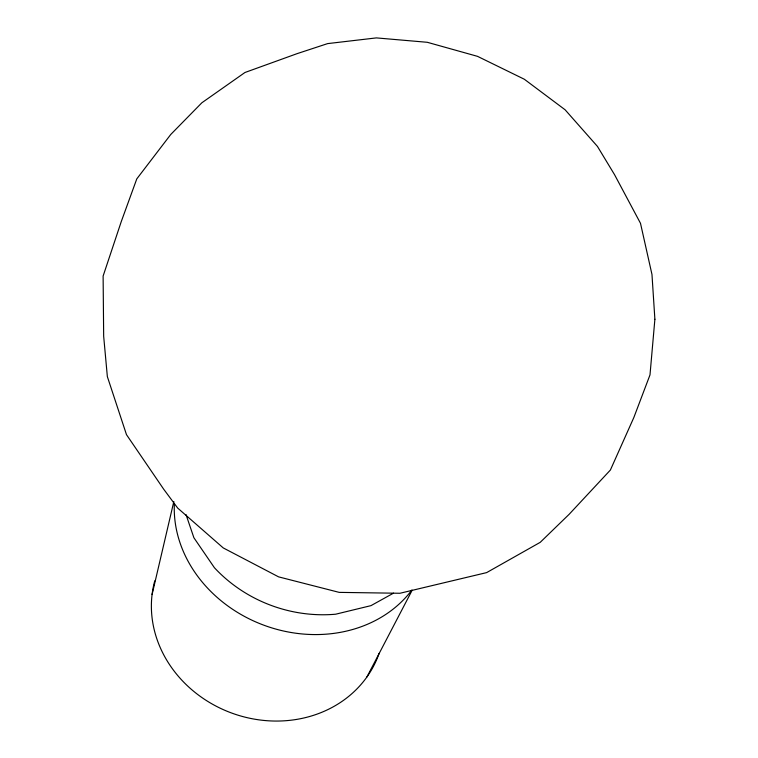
<?xml version="1.0" encoding="UTF-8"?>
<svg xmlns="http://www.w3.org/2000/svg" width="758" height="758" viewBox="0 0 758 758"><rect width="100%" height="100%" fill="white"/><g stroke="black" fill="none" stroke-linecap="round" stroke-linejoin="round"><path stroke-width="1.14" d="M152.083 594.537L173.847 501.483M366.91 676.97L412.125 590.302M393.506 593.154L370.975 605.642L335.661 614.207C290.655 618.177 245.194 600.81 214.41 567.714L193.896 537.754L186.013 514.578M379.123 653.368A117.983 105.466 20.4 0 1 236.562 714.728A117.983 105.466 20.4 0 1 154.755 580.874M411.859 590.065A130.717 112.402 20.4 0 1 264.76 625.53A130.717 112.402 20.4 0 1 174.359 503.767M654.884 319.26L649.994 374.897L633.84 417.525L610.38 470.045L569.106 514.341L540.217 542.34L486.636 572.612L399.949 593.268L339.205 592.377L278.593 576.866L223.24 547.92L177.704 508.087L163.652 489.147L126.482 434.656L107.352 376.622L103.666 336.239L103.116 276.064L121.242 221.649L136.781 178.897L170.758 134.479L201.865 102.775L244.957 72.493L297.013 53.676L327.636 43.604L376.385 37.9L427.294 42.296L477.521 56.348L524.318 79.239L565.098 109.777L597.437 146.398L614.558 174.7L640.491 223.297L651.975 274.481L654.884 319.26"/></g></svg>
